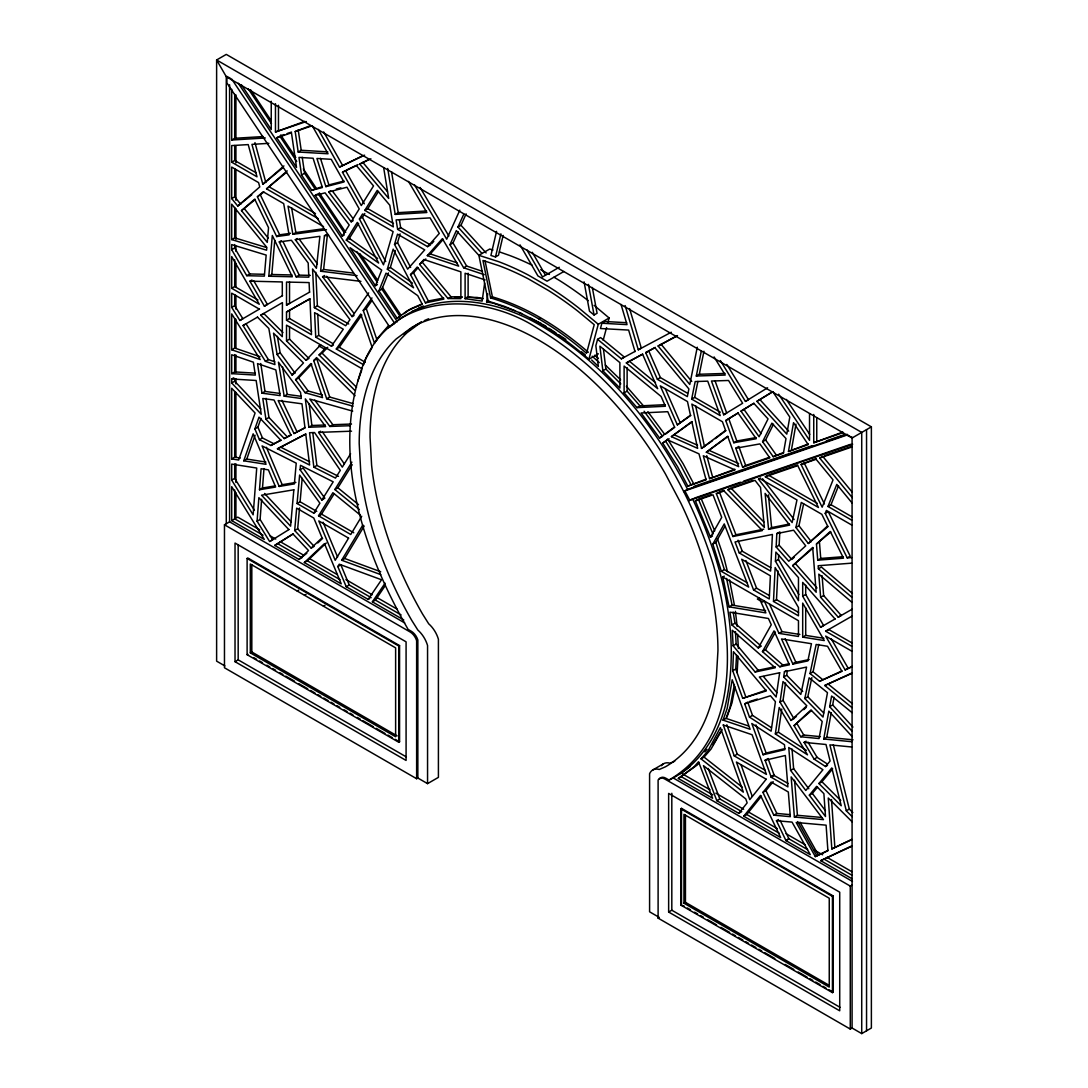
<?xml version="1.0" encoding="UTF-8"?>
<svg xmlns="http://www.w3.org/2000/svg" width="1088" height="1088" viewBox="0 0 1088 1088"><rect width="100%" height="100%" fill="white"/><g stroke="black" fill="none" stroke-linecap="round" stroke-linejoin="round"><path stroke-width="1.5" d="M773.486 601.419L775.146 567.528L798.47 607.539L798.47 615.849L773.486 601.419L776.506 599.678L777.906 570.874M775.445 561.218L775.894 552.092L798.47 577.619L798.47 600.698L775.445 561.218L778.464 559.477L778.682 554.907M776.805 533.582L793.601 530.196L805.705 545.85L788.773 561.245L776.152 546.965L776.805 533.582L778.804 532.413M794.213 557.301L791.792 559.504L779.158 545.224L779.81 531.842M732.727 670.766L733.448 651.685L766.374 690.907L742.696 698.306L732.727 670.766L735.746 669.025L736.562 655.058M737.134 672.629L738.099 656.2M289.054 529.502L269.661 541.566L257.081 521.206L258.876 497.678L288.769 529.516M259.488 489.75L261.093 468.724L268.396 469.866L275.645 487.043L259.488 489.75L262.507 488.009L275.427 485.846M271.17 540.695L272.68 539.825L260.1 519.466L261.637 499.297M262.507 488.009L263.99 468.602M268.804 276.23L272.313 235.47L292.318 276.774L268.804 276.23L271.81 274.489L291.978 274.965M271.81 274.489L274.761 240.258M294.671 530.509L296.67 508.15L313.793 518.038L322.048 537.839L311.168 548.08L294.671 530.509L297.677 528.768L299.54 508.001M297.078 503.513L299.622 475.062L319.899 503.214L313.738 513.128L297.078 503.513L300.098 501.772L302.192 478.339M300.098 469.758L300.492 465.31L333.186 481.821L321.885 500.018L300.098 469.758L303.117 468.017L324.89 498.277M357.122 275.658L320.606 271.211L324.469 235.715L326.482 234.559M320.606 271.211L323.626 269.47L327.474 233.974M484.636 283.179L482.134 301.09L465.106 298.683L465.106 273.251L485.098 279.929M514.787 310.678L493.014 303.103L486.622 301.92L487.764 293.814M775.35 733.924L779.212 707.499L807.527 754.841L775.35 733.924L778.369 732.183L781.742 709.063M780.001 702.1L783.02 681.537L806.82 705.786L790.976 720.446L780.001 702.1L783.02 700.373L785.563 682.965M784.448 671.731L806.562 667.08L800.822 694.457L783.673 676.994L784.448 671.731L786.461 670.575M783.673 676.994L786.692 675.254L787.277 671.31M788.46 451.466L793.533 422.674L808.248 444.652L788.46 451.466L808.207 443.958M791.479 449.725L795.981 424.13M851.646 741.703L823.738 738.997L828.838 711.13L852.176 736.63M852.162 731.286L829.654 706.683L831.613 696.021L852.013 712.586M823.738 738.997L826.744 737.256L831.259 712.667M829.654 706.683L832.674 704.942L834.074 697.326M734.414 684.542L730.143 706.86L726.063 718.393L723.044 720.134L750.108 729.273L732.21 679.755L727.124 708.601L723.044 720.134M735.039 687.018L732.02 702.78L726.934 717.142M697.272 347.222L689.792 384.472L658.104 346.011L677.443 335.58M691.655 399.106L695.191 381.562L707.73 381.154L720.202 415.589L691.655 399.106L694.674 397.365L697.884 381.426M714.095 356.932L725.234 375.061L696.306 376.013L701.257 351.356M696.306 376.013L699.312 374.272L703.95 351.261M804.807 698.523L809.146 677.797L827.478 692.662L823.004 717.06L804.807 698.523L807.813 696.782L811.838 677.647M810.043 673.54L816.15 644.463L827.533 646.272L841.949 671.323L819.59 681.292L810.043 673.54L813.062 671.799L818.815 644.341M795.926 527.49L801.285 502.452L821.821 514.298L827.574 525.966L808.316 543.483L795.926 527.49L798.946 525.749L803.638 503.839M496.563 231.336L490.919 255.449L495.502 256.958L498.508 255.218L503.146 235.402M495.502 256.958L500.902 233.838M530.087 317.886C551.344 329.147 570.901 343.386 588.907 359.285L598.291 324.265L609.144 317.995L594.116 305.347M597.57 339.32L621.343 358.822L624.349 357.095L600.59 337.579L597.57 339.32L595.857 345.712L598.359 366.425L591.668 359.992M626.688 322.701L604.887 321.504L601.882 323.245L600.467 328.522L628.633 330.072L635.011 351.546M603.174 340.286L606.587 327.556M607.866 322.769L609.144 317.995M387.342 269.198L393.162 249.152L413.576 287.803L387.342 269.198L390.361 267.458L395.284 250.498M394.536 244.392L397.514 234.165L424.728 249.873L407.633 269.158L394.536 244.392L397.555 242.651L400.098 233.879M243.766 460.809L253.164 433.84L266.043 464.318L243.766 460.809L246.772 459.068L265.88 462.074M254.891 428.917L258.998 417.139L280.894 440.314L270.885 445.482L259.447 439.702L254.891 428.917L257.897 427.176L260.984 418.35M246.772 459.068L255.082 435.268M357.857 381.14L361.665 370.382M851.768 557.559L847.226 557.899L825.221 513.386L826.404 510.422L851.877 525.123M851.877 520.254L827.982 506.464L836.781 484.391L852.258 503.2M827.982 506.464L831.001 504.723L838.535 485.806M375.428 285.722L381.698 270.11L350.037 247.67L375.428 285.722L377.427 284.566M378.882 290.918L386.022 273.17L417.724 295.637L422.266 304.259L407.334 310.76L397.147 318.281L378.882 290.918L381.902 289.177L388.443 272.911M459.83 210.134L446.706 239.197L414.528 184.906M484.242 274.666L463.651 267.784L449.97 244.705L456.348 230.602L478.883 255.381L488.24 301.158L504.805 306.49L521.628 313.643M481.97 253.422L457.966 227.025L463.76 214.2M449.97 244.705L452.989 242.964L458.089 231.676M457.966 227.025L460.972 225.284L466.126 213.874M762.593 441.687L771.895 423.137L785.998 438.586L783.428 453.193L773.228 456.702L762.593 441.687L765.612 439.946L773.486 424.252M758.282 647.958L771.27 624.743L768.427 618.487L729.926 612.177L731.925 624.934L758.282 647.958L760.294 646.802M762.457 651.603L774.044 630.89L789.398 664.795L779.851 666.794L762.457 651.603L765.476 649.862L775.404 632.114M710.478 537.2L721.725 517.358L713.007 494.822L695.382 500.902L710.478 537.2L712.49 536.044M712.83 544.068L724.254 523.913L748.707 587.112L721.344 571.322L712.83 544.068L715.836 542.327L724.826 526.483M713.143 744.532L720.161 732.129M722.106 729.558L711.049 749.061L704.058 757.126L701.039 758.866L743.335 792.132L720.406 727.586L708.03 750.802L701.039 758.866M361.733 516.256L350.744 534.494L318.566 515.807L332.901 492.714L360.4 515.168M337.824 566.562L339.252 564.21L381.534 579.768L368.179 599.406L346.229 586.731L337.824 566.562L340.843 564.822L349.248 584.99L371.185 597.666M380.814 574.641L341.646 560.225L362.875 524.974M341.646 560.225L344.665 558.484L364.194 526.048M350.594 453.778L342.298 467.146L318.607 432.385L320.62 431.229M359.366 509.538L334.873 489.546L351.886 462.142M318.566 515.807L321.572 514.066L334.125 493.857M334.873 489.546L337.892 487.805L352.213 464.726M342.312 236.082L349.207 225.012L325.081 192.862L315.18 195.405L342.312 236.082L344.325 234.926M351.179 221.83L359.23 208.91L346.977 187.231L328.739 191.923L351.179 221.83L353.192 220.674M346.297 240.108L357.313 222.401L378.665 263.051L346.297 240.108L349.316 238.367L358.632 223.394M359.421 219.014L362.562 213.982L393.122 231.622L383.493 264.819L359.421 219.014L362.44 217.274L364.793 213.493M364.793 210.392L377.25 190.359L389.803 205.251L393.326 226.875L364.793 210.392L367.798 208.651L378.488 191.474M403.784 619.956L372.395 601.841L385.084 583.195M372.395 601.841L375.414 600.1L385.383 585.439M331.418 346.188L343.278 329.215L314.595 312.65L315.724 337.13L331.418 346.188L333.431 345.032M324.605 275.522L322.606 276.692L352.063 316.635L368.642 292.93M336.287 349.003L360.726 314.024L372.164 347.385L365.894 358.442L363.637 364.793L336.287 349.003L339.293 347.262L361.855 314.976M388.552 325.584L376.951 338.939L374.517 343.237L363.256 310.393L371.974 297.922M363.256 310.393L366.275 308.652L372.082 300.342M738.752 813.348L747.157 802.89L745.742 798.891L703.46 765.639L716.815 800.686L738.752 813.348L741.771 811.607L719.821 798.946L708.206 768.468M743.743 816.231L760.526 795.382L780.64 837.542L743.743 816.231L746.762 814.49L761.437 796.239M762.933 792.377L771.188 782.109L788.324 791.996L790.323 816.666L773.826 815.184L762.933 792.377L765.952 790.636L773.174 781.646M825.534 766.537L830.103 761.002L825.996 744.491L804.1 742.383L814.096 759.098L825.534 766.537L827.546 765.381M809.35 795.165L816.598 786.379L823.888 793.655L825.493 816.53L809.35 795.165L812.355 793.424L817.537 787.154M818.938 783.523L831.817 767.91L841.228 805.759L818.938 783.523L821.957 781.782L832.687 768.781M659.301 779.362A10.078 5.821 60 0 1 665.829 778.206L669.025 780.055C742.451 737.093 733.122 634.671 713.225 564.427C683.536 469.989 624.553 381.616 539.199 329.27L537.948 328.535C481.236 291.23 392.754 291.557 363.922 362.766C329.65 451.615 362.902 550.814 408.122 629.422L411.318 631.271A10.078 5.821 60 0 1 417.846 639.962L417.846 778.029L427.557 783.632L438.41 777.362L438.41 639.254A20.142 11.628 60 0 0 428.699 623.805L422.593 614.094A253.667 146.458 60 0 1 371.593 465.229L370.056 437.308A253.667 146.458 60 0 1 407.13 332.629L421.26 322.17M704.793 751.876L707.01 749.333M699.353 762.538L697.163 765.054L678.341 778.478L712.586 798.252L698.523 761.75L694.144 766.795L678.341 778.478M427.584 246.65L439.28 233.444L430.073 217.886L396.1 219.898L397.637 229.364L427.584 246.65L430.603 244.909L400.656 227.623L399.364 219.735M431.664 243.712L433.786 241.305M410.516 274.611L417.221 267.036L443.89 299.118L425.449 302.872L410.516 274.611L413.522 272.87L417.996 267.825M419.601 264.357L423.898 259.502L460.877 271.85L460.877 298.642L448.025 298.547L419.601 264.357L425.83 258.971M427.298 255.666L442.367 238.653L458.66 266.125L427.298 255.666L430.318 253.926L443.238 239.346M292.101 374.938L303.47 362.957L273.523 333.146L277.127 354.511L292.101 374.938L293.678 373.986L292.182 374.857M362.209 368.846L286.511 325.149L286.511 340.898L306 360.291L320.647 344.855L318.838 345.902L324.02 348.881L325.829 347.834L319.083 354.933L354.702 390.225M295.582 379.698L310.937 363.514L322.524 397.61L305.13 392.714L295.582 379.698L298.629 377.917M353.056 406.191L326.699 398.779L313.725 360.59L316.554 357.598L355.055 395.746M311.766 364.086L298.602 377.958L308.149 390.973L322.374 394.985M319.083 354.933L322.102 353.192L327.719 347.276M306.843 553.234L299.01 559.463L274.706 545.442L292.93 533.95L308.53 550.555L299.01 559.463M317.805 542.926L322.646 538.37M304.341 562.55L324.469 543.619L341.238 583.848L304.341 562.55L307.36 560.81L326.291 542.994M790.976 720.446L796.43 716.448M803.746 709.689L806.181 707.431M794.063 725.601L810.927 709.974L822.202 721.453L819.06 738.548L800.741 736.78L794.063 725.601L811.539 710.464M808.316 543.483L828.186 526.415M792.662 565.651L812.682 547.454L816.19 592.253L792.662 565.651L813.198 547.985M816.462 544.014L830.294 531.447L843.499 558.185L817.727 560.17L816.462 544.014L830.783 531.991M237.769 206.04L259.76 186.918L258.577 182.594L231.703 167.076L231.703 198.574L237.769 206.04L251.777 194.738M268.858 143.344L251.94 144.364L262.834 184.253L283.927 165.92M262.834 184.253L283.22 167.416M241.482 210.623L254.701 199.131L268.532 227.678L267.267 242.366L241.482 210.623L255.313 199.485M257.407 196.778L263.174 191.774L283.696 203.619L289.054 234.845L276.678 236.545L257.407 196.778L263.881 192.032M318.24 218.688L266.533 188.836L287.218 170.87M266.533 188.836L286.579 172.298M701.502 448.419L725.56 430.386L722.432 421.75L691.859 404.097L701.502 448.419L712.531 440.667M715.21 438.668L725.9 430.658M706.33 452.227L727.668 436.234L738.684 466.657L706.33 452.227L728.022 436.492M388.525 327.76L394.686 323.354L231.812 79.179L231.2 79.519M403.974 313.725L410.339 309.019L422.294 303.81M393.489 324.061C435.73 287.898 497.801 299.69 541.865 326.278L543.13 326.998C606.152 365.078 654.391 424.238 687.589 489.328L847.266 434.316M680.53 773.65L690.05 766.618M659.546 438.029L674.478 427.013L667.76 411.686L641.09 412.978L659.546 438.029L662.551 436.288L644.11 411.237M677.348 424.878L690.445 415.222L687.48 401.567L660.266 385.859L677.348 424.878L690.839 415.412M665.271 434.289L674.778 427.271M662.714 443.074L667.27 439.715L698.972 453.846L706.098 479.835L687.834 486.118L677.661 466.834L662.714 443.074L669.147 438.818M671.405 436.655L691.832 421.586L697.639 448.351L671.405 436.655L692.118 421.858M274.706 545.442L293.148 533.977M723.683 414.786L742.628 403.267L728.538 380.474L711.47 381.031L723.683 414.786L726.702 413.046L715.034 380.827M720.365 360.55L745.443 401.418L767.584 387.804M725.764 420.526L738.004 412.991L756.242 438.736L733.802 442.734L725.764 420.526L738.303 412.923M740.982 411.169L753.794 403.294L768.046 418.921L759.098 436.764L740.982 411.169L753.957 403.294M756.908 401.363L772.752 391.626L789.793 417.085L786.787 434.112L756.908 401.363L772.888 391.666M259.338 309.128L231.703 293.175L231.703 307.401L239.877 320.47L259.57 309.006M251.94 280.024L249.927 281.18L264.411 306.177L282.554 295.623M257.448 317.138L268.845 328.481L274.938 364.602L265.404 361.338L243.032 325.53L257.584 317.07M260.739 315.221L282.431 302.6L282.295 336.695L260.739 315.221L263.745 313.48L282.921 332.561M231.703 89.325L231.703 140.026L234.709 138.285L263.269 136.558M275.468 103.686L275.468 132.002L304.749 121.353M231.703 162.207L256.999 176.814L248.214 144.595L231.703 145.588L231.703 162.207L234.709 160.466L255.802 172.638M276.746 137.795L291.448 132.804L296.521 167.443L276.746 137.795L278.759 136.626M295.202 131.539L312.242 125.759L328.073 153.775L298.194 152.021L295.202 131.539L310.61 125.596M298.194 152.021L301.213 150.28L327.774 151.844M231.703 198.574L234.709 196.833L234.709 168.654M301.553 174.991L298.982 157.406L313.086 158.236L322.388 187.544L311.753 190.278L301.553 174.991L304.572 173.25L302.233 157.27M318.226 129.35L339.538 167.076L363.215 155.516M342.475 172.271L356.442 165.634L373.524 185.926L361.298 205.564L342.475 172.271L345.494 170.53L364.317 203.823M311.753 190.278L322.361 186.578M383.656 167.62L388.688 198.424L359.761 164.07L368.342 159.678M231.703 239.591L266.587 250.199L266.832 247.425L231.703 204.177L231.703 239.591L234.709 237.85L266.438 247.493M325.883 186.646L344.012 181.982L331.201 159.31L316.934 158.467L325.883 186.646L328.902 184.906L343.998 181.016M315.18 195.405L317.193 194.249M328.739 191.923L330.752 190.754M231.703 249.696L231.703 244.596L266.166 255.082L264.357 276.121L246.758 275.699L231.703 249.696L234.709 247.955L234.709 244.555M276.678 236.545L279.684 234.804L290.523 233.308M279.276 241.917L291.394 240.258L308.19 263.024L308.842 277.168L296.208 276.869L279.276 241.917L281.289 240.747M323.53 226.617L288.021 206.122L292.862 234.314L295.868 232.574L324.442 228.657M295.324 239.714L319.886 236.341L316.404 268.287L295.324 239.714L297.337 238.558M246.758 275.699L249.778 273.958L264.18 274.298M231.703 288.306L259.298 304.246L231.703 256.578L231.703 288.306L234.709 286.566L257.965 299.989M231.703 307.401L234.709 305.66L234.709 294.59M387.709 168.49L395.202 214.39L398.208 212.65L426.564 210.977M296.208 276.869L299.227 275.128L310.27 275.4M239.877 320.47L242.882 318.73L234.709 305.66M264.411 306.177L267.417 304.436L253.803 280.908M397.637 229.364L400.656 227.623M243.032 325.53L246.051 323.802L268.41 359.598L274.774 361.774M309.536 292.223L309.087 282.581L286.511 282.05L286.511 305.13L289.53 303.389L289.53 281.955M286.511 311.97L309.944 298.778L311.494 334.696L286.511 320.266L286.511 311.97L309.849 298.887M231.703 349.778L260.222 359.557L231.703 313.902L231.703 349.778L234.709 348.038L260.073 356.728M286.511 320.266L289.53 318.526L311.576 331.255M314.364 307.646L345.712 325.747L349.955 319.654L312.569 268.967L314.364 307.646L317.383 305.905L348.718 324.006M286.511 340.898L289.53 339.157L289.53 326.55M231.703 373.646L255.326 375.088L253.368 362.182L231.703 354.756L231.703 373.646L234.709 371.906L254.959 373.143M231.703 378.978L256.142 380.487L261.256 414.256L231.703 382.99L231.703 378.978L233.716 377.822M277.127 354.511L280.146 352.77L277.372 336.328M265.404 361.338L268.41 359.598M231.703 382.99L234.709 381.249L234.709 378.583M315.724 337.13L318.743 335.39L333.01 343.631M352.063 316.635L354.076 315.479M463.651 267.784L466.657 266.043L482.501 271.334M306 360.291L308.013 359.135M313.725 360.59L316.73 358.85L329.718 397.038L352.974 403.58M261.977 393.162L280.187 395.624L275.835 369.879L257.516 363.596L261.977 393.162L264.996 391.422L279.888 393.434M397.147 318.281L400.166 316.554L381.902 289.177M425.449 302.872L429.148 300.832L443.673 298.017M448.025 298.547L451.03 296.806L462.291 296.902M284.172 396.168L301.308 398.494L300.533 392.346L278.433 362.168L284.172 396.168L287.178 394.427L301.199 396.331M465.106 298.683L468.112 296.942L481.943 298.751M305.13 392.714L308.149 390.973M265.921 419.193L262.793 398.48L274.054 400.017L290.931 435.118L284.24 438.573L265.921 419.193L268.94 417.452L266.043 398.33M490.606 297.922C526.442 308.38 558.484 329.079 586.541 353.314L594.211 324.7L578.068 311.331A321.613 185.681 60 0 0 548.488 290.523L528.659 279.058A321.613 185.681 60 0 0 499.079 265.73L482.936 260.454L490.606 297.922L492.415 296.874C528.251 307.333 560.293 328.046 588.35 352.267M486.622 301.92L488.634 300.764M326.699 398.779L329.718 397.038M259.447 439.702L262.466 437.961L273.904 443.741L281.044 440.042M559.286 267.254L542.49 276.95L526.782 249.737M231.703 458.918L238.694 460.02L255.082 413.018L231.703 388.266L231.703 458.918L234.709 457.178L240.312 458.062M563.87 271.497L547.06 281.194L537.921 275.93L519.996 244.854M270.885 445.482L273.904 443.741M284.24 438.573L291.271 434.765M294.005 433.527L304.98 427.856L301.974 403.811L278.161 400.574L294.005 433.527L305.252 427.53M308.87 427.23L325.638 426.618L305.32 398.874L308.87 427.23L311.875 425.49L325.298 425M277.454 448.8L305.769 434.166L309.631 465.052L277.454 448.8L305.81 433.962M231.703 480.107L231.703 464.1L256.727 468.044L253.15 514.828L231.703 480.107L234.709 478.366L234.709 463.964M352.716 411.128L309.767 399.051L329.854 426.455L332.86 424.714L351.492 424.034M538.574 318.743L540.382 317.696M279.194 486.445L294.372 483.902L296.235 463.162L262.072 445.917L279.194 486.445L282.2 484.704L295.868 482.419M313.861 467.187L335.485 478.094L340.299 470.356L314.514 432.534L309.55 432.725L313.861 467.187L316.88 465.446L338.504 476.354M417.846 778.029L416.636 778.722L224.468 667.774L224.468 524.783L229.595 521.832L404.682 622.921M231.703 520.608L264.289 539.417L231.703 486.676L231.703 520.608L234.709 518.867L263.051 535.228M584.079 281.86L589.492 311.222L594.062 314.99L597.081 313.262L592.321 287.463M257.081 521.206L260.1 519.466M321.885 500.018L323.884 498.862M313.738 513.128L315.248 512.258M588.907 359.285L598.4 353.804M318.621 515.943L321.626 514.202L353.763 532.753M247.112 558.457L247.874 558.022L399.568 645.592L399.568 741.839L398.806 742.274L247.112 654.69L247.112 558.457L398.806 646.027L399.568 645.592M625.151 305.578L638.289 349.806L641.294 348.065L629.571 308.57M602.861 370.79L599.882 346.202L619.888 362.617L619.888 388.049L602.861 370.79L605.866 369.05L603.5 349.37M626.334 362.93L642.614 354.253L657.682 388.674L626.334 362.93L642.668 354.09M645.701 352.621L654.922 347.711L688.894 388.946L687.344 396.617L657.397 379.331L645.701 352.621L655.302 347.371M311.168 548.08L314.174 546.339L297.677 528.768M624.104 392.877L624.104 366.085L661.096 396.454L665.394 406.259L636.97 407.633L624.104 392.877L627.123 391.15L627.123 367.69M657.397 379.331L660.416 377.59L687.507 393.23M297.174 591.029L298.67 590.158M304.518 595.272L306.027 594.402M636.97 407.633L639.975 405.892L665.054 404.682M346.229 586.731L349.248 584.99M323.435 606.193L324.945 605.322M235.022 661.681L406.082 760.444L406.082 641.825L235.022 543.062L235.022 661.681L238.177 659.845L406.327 756.922M247.112 654.69L247.874 654.255M250.308 652.854L395.624 736.753L395.624 647.863L250.308 563.978L250.308 652.854L251.818 651.984L397.134 735.882M368.179 599.406L369.689 598.536M745.443 401.418L748.462 399.677L726.838 364.439M733.802 442.734L736.821 440.994L756.051 437.566M735.787 448.215L738.793 446.474L745.688 465.487L742.669 467.228L735.787 448.215L759.914 443.904L769.814 457.885L742.669 467.228M687.834 486.118L706.071 479.142M683.658 491.586L687.589 489.328M709.566 478.638L734.944 469.894L703.297 455.777L709.566 478.638L734.794 469.241M688.622 501.024L692.539 498.753C722.31 562.89 741.866 636.385 725.084 706.792C716.897 737.27 698.156 766.251 669.025 780.055M695.382 500.902L697.381 499.732M773.228 456.702L783.523 452.458M716.353 493.68L724.064 491.014L762.389 530.59L732.918 536.52L716.353 493.68L718.352 492.51M727.872 489.709L755.018 480.352L760.526 487.478L764.374 527.422L727.872 489.709L730.878 487.968L763.858 522.022M813.742 414.46L813.742 442.748L842.846 432.031M758.513 479.155L760.022 478.625L796.96 499.95L792.132 522.566L758.513 479.155L760.526 477.986M765.313 476.802L797.762 465.637L818.448 507.484L765.313 476.802L768.332 475.062L817.156 503.254M847.144 435.132L852.679 437.634M801.067 464.494L816.122 459.299L833.041 479.862L822.161 507.185L801.067 464.494L816.122 458.606M871.379 426.85L226.277 54.4L216.621 59.976L226.277 76.677L852.081 437.988L871.379 426.85L871.379 1028.024L861.723 1033.6L852.081 1028.024L850.272 1029.071L658.104 918.122L658.104 780.055A10.078 5.821 60 0 1 664.618 778.913L850.272 886.094L852.081 885.047M852.23 497.61L819.699 458.075L822.705 456.334L852.094 492.048M732.918 536.52L735.937 534.779L763.762 529.19M768.577 529.353L789.657 525.11L765.109 493.394L768.577 529.353L771.596 527.612L789.426 524.022M739.282 552.976L770.617 571.064L772.412 534.453L735.026 541.974L739.282 552.976L742.288 551.235L770.794 567.678M721.344 571.322L724.363 569.582L747.402 582.882M825.221 513.386L828.24 511.659L850.231 556.158L847.226 557.899M722.772 577.021L798.47 620.718L798.47 636.466L778.994 633.366L764.334 601.011L762.525 602.058L757.357 599.066L759.166 598.019L765.898 612.898L729.096 606.859L722.772 577.021L724.282 576.15M776.152 546.965L779.158 545.224M753.576 589.927L769.257 598.985L770.386 575.81L741.703 559.246L753.576 589.927L756.582 588.186L769.42 595.585M729.096 606.859L732.102 605.118L765.571 610.599M817.727 560.17L820.733 558.43L843.295 556.702M851.999 597.366L818.394 568.779L821.413 567.038L852.421 593.422M731.925 624.934L734.944 623.193L733.19 612.027M835.176 618.909L820.583 627.273L802.686 596.197L805.705 594.456L805.705 585.249M733.122 645.782L732.278 630.265L775.214 667.774L755.14 672.003L733.122 645.782L736.141 644.042L735.461 631.625M852.19 609.171L838.222 617.182L820.624 597.271L823.643 595.53L822.093 575.715M778.994 633.366L782 631.625L799.857 634.467M802.686 637.133L824.255 640.56L802.686 603.106L802.686 637.133L805.705 635.392L823.942 638.302M820.583 627.273L823.589 625.532L805.705 594.456M838.222 617.182L841.242 615.441L823.643 595.53M755.14 672.003L758.146 670.262L775.146 666.686M851.836 646.326L825.683 631.23L828.702 629.49L851.945 642.913M779.851 666.794L782.87 665.054L789.235 663.721M792.812 663.884L795.818 662.143M792.88 664.061L807.854 660.919L811.458 643.715L781.524 638.955L792.88 664.061L795.899 662.32L809.2 659.518M742.696 698.306L766.238 690.146M744.695 703.841L770.467 695.776L775.431 701.692L771.12 731.177L749.496 717.128L744.695 703.841L747.701 702.1L752.515 715.387L771.433 727.682M652.61 770.073L663.462 763.803M749.496 717.128L752.515 715.387M819.59 681.292L841.99 670.902M851.836 651.209L825.656 636.086L845.118 669.909L852.217 666.346M851.986 707.594L824.758 685.494L851.795 673.037M723.262 724.975L734.237 755.902L737.256 754.161L765 770.182M763.11 754.759L784.883 749.659L784.489 744.75L751.808 723.506L763.11 754.759L766.115 753.018L784.788 748.639M800.741 736.78L803.76 735.039L820.42 736.644M680.748 808.806L681.51 808.37L833.19 895.954L833.19 992.188L832.442 992.623L680.748 905.053L680.748 808.806L832.442 896.39L833.19 895.954M765.095 760.254L785.359 755.494L787.902 786.882L771.242 777.267L765.095 760.254L767.094 759.098M804.1 742.383L806.099 741.214M716.815 800.686L719.821 798.946M770.998 776.601L774.017 774.86M771.242 777.267L774.262 775.526L788.147 783.537M790.609 770.399L788.759 747.524L822.922 769.719L805.8 790.486L790.609 770.399L793.628 768.658L792.037 749.047M814.096 759.098L817.115 757.357L827.288 763.966M773.826 815.184L776.832 813.443L790.038 814.626M776.451 820.719L792.05 822.106L810.274 854.651L785.971 840.616L776.451 820.719L778.464 819.55M794.39 817.034L823.466 819.631L791.139 776.9L794.39 817.034L797.409 815.293L821.63 817.455M785.862 840.412L788.868 838.671L780.191 820.488M785.971 840.616L788.99 838.875L807.568 849.606M658.104 918.122L659.301 917.429L649.59 911.812L649.59 773.704A20.142 11.628 60 0 1 659.301 769.474L665.407 766.809A253.667 146.458 60 0 0 716.407 676.845L717.944 650.692A253.667 146.458 60 0 0 680.87 503.2L665.407 473.906A253.667 146.458 60 0 0 411.74 327.447L396.277 338.885A253.667 146.458 60 0 0 359.203 443.578L360.74 471.498A253.667 146.458 60 0 0 411.74 620.364L417.846 630.061A20.142 11.628 60 0 1 427.557 645.524L427.557 783.632M668.644 912.03L839.718 1010.806L839.718 892.187L668.644 793.41L668.644 912.03L671.813 910.207L839.963 1007.284M680.748 905.053L684.42 906.29M683.944 903.203L829.246 987.102L829.246 898.226L683.944 814.327L683.944 903.203L685.44 902.333L829.287 985.388M852.122 816.626L846.301 810.818L849.306 809.078L833.326 744.79M815.32 856.596L827.9 850.762L826.105 825.166L796.212 822.487L815.32 856.596L828.118 850.313M852.094 821.78L828.254 798.007L831.83 848.939L851.7 839.365M851.863 878.655L820.706 860.662L851.863 845.866M825.683 631.23L851.945 616.189M286.511 305.13L309.672 292.087M621.343 358.822L635.297 351.261M638.289 349.806L671.31 332.221M658.104 346.011L677.402 335.743M339.538 167.076L364.616 155.162M346.895 169.864L358.061 164.56M359.761 164.07L370.886 158.78M831.83 848.939L851.754 839.691M820.706 860.662L851.809 846.233M845.118 669.909L851.918 666.876M824.758 685.494L851.782 673.445M418.744 308.04L423.218 306.095M411.835 311.603L423.79 306.408M674.737 761.219L670.154 763.205A20.142 11.628 60 0 0 661.422 765.694M745.688 465.487L769.624 457.246M813.742 442.748L842.901 432.711M693.79 486.486L811.961 445.781M826.336 440.83L843.894 434.778M847.756 434.792L684.869 490.892L689.833 500.317L852.679 444.23M694.144 498.209L740.438 482.256M743.634 481.154L850.612 444.312M711.212 494.741L698.387 499.161L713.007 534.045M723.996 490.334L719.358 491.939L735.937 534.779M732.482 487.41L753.236 480.27M769.869 474.531L797.694 464.957M824.31 455.79L851.496 446.42M819.699 458.075L851.686 447.059M275.468 132.002L306.367 121.53M284.172 134.558L279.752 136.054L296.711 161.459M287.11 133.552L291.53 132.056M749.319 701.597L757.37 699.067M336.314 189.013L340.87 187.83M292.862 234.314L326.468 229.718M324.469 235.715L328.603 235.158M851.618 563.162L818.162 565.733L818.394 568.779M231.703 140.026L265.295 137.986M395.202 214.39L426.877 212.514L408.422 181.383M329.854 426.455L350.173 425.721M318.607 432.385L351.533 431.188M699.312 374.272L725.03 373.429M454.906 297.255L461.856 297.31M466.698 297.35L477.088 297.432L483.249 298.574M249.927 281.18L282.295 281.942L282.295 295.759M601.882 323.245L627.028 324.632L621.044 304.49M826.744 737.256L853.019 739.799M851.618 746.98L829.899 744.872L846.301 810.818M323.626 269.47L353.491 273.102M322.606 276.692L360.917 281.357M492.973 250.009L489.709 249.043L478.856 255.313L498.508 261.623A326.291 188.387 60 0 1 528.51 275.155L548.638 286.77A326.291 188.387 60 0 1 578.639 307.89L598.291 324.265M430.318 253.926L456.96 262.806M726.063 718.393L748.354 725.927M723.275 724.989L752.08 734.726L766.428 774.384L734.237 755.902M499.487 251.926L509.361 255.367A326.291 188.387 60 0 1 532.182 265.241M344.665 558.484L380.691 571.744M674.424 434.914L697.571 445.237M709.335 450.486L738.616 463.542M519.126 312.433L541.797 323.789M280.473 447.059L309.726 461.829M540.736 269.647L549.426 274.448M228.113 77.044L230.574 78.472M367.798 208.651L393.489 223.489M694.674 397.365L720.365 412.202M831.001 504.723L852.081 516.895M269.552 187.095L315.506 213.629M339.293 347.262L365.214 362.222M776.506 599.678L798.538 612.408M300.098 501.772L316.758 511.387M259.651 529.788L237.728 517.126L235.919 518.174L235.919 492.674M269.892 535.69L275.74 539.063M280.119 541.606L303.511 555.111M309.359 558.484L337.13 574.518M345.902 579.578L372.218 594.769M376.598 597.298L397.066 609.117M682.271 773.786L710.042 789.82M715.89 793.193L743.662 809.227M748.054 811.757L777.294 828.634M786.066 833.707L805.066 844.669M813.838 849.742L822.61 854.801M826.989 857.33L851.836 871.678M277.726 543.701L302.029 557.722M307.36 560.81L340 579.646M375.414 600.1L401.091 614.924M681.36 776.737L712.749 794.852M746.762 814.49L779.402 833.34M823.711 858.922L852.054 875.282M672.942 777.798L852.448 881.43M224.468 524.783L410.108 631.965A10.078 5.821 60 0 1 416.636 640.655L416.636 778.722M253.708 657.628L256.618 659.314M259.542 660.987L262.453 662.674M266.832 665.203L269.756 666.89M272.666 668.576L275.59 670.249M279.956 672.778L282.88 674.465M285.79 676.151L294.549 681.197M298.914 683.726L307.673 688.786M310.583 690.472L314.962 692.988M317.886 694.674L320.797 696.361M323.721 698.047L328.086 700.577M331.01 702.25L333.921 703.936M336.845 705.622L339.755 707.309M344.134 709.838L347.058 711.511M349.969 713.198L352.893 714.884M357.258 717.414L360.182 719.1M363.093 720.786L373.306 726.675M376.23 728.362L384.975 733.407M387.899 735.094L392.265 737.623M395.189 739.31L399.568 741.839M687.344 907.977L690.254 909.663M694.634 912.193L697.544 913.879M700.468 915.552L703.378 917.238M707.758 919.768L716.516 924.827M720.882 927.343L729.64 932.402M732.55 934.089L735.474 935.775M738.385 937.448L742.764 939.978M745.688 941.664L748.598 943.35M751.509 945.037L755.888 947.553M758.812 949.239L761.722 950.926M764.646 952.612L774.846 958.501M785.06 964.403L793.818 969.449M798.184 971.978L806.942 977.038M809.853 978.71L812.777 980.397M815.687 982.083L820.066 984.613M822.99 986.299L825.901 987.972M828.825 989.658L833.19 992.188M224.89 665.924L216.621 661.15L216.621 59.976L861.723 432.412L861.723 1033.6M553.996 277.195L559.49 280.514A326.291 188.387 60 0 1 588.254 300.655M778.369 732.183L806.344 750.366M543.198 324.605L546.026 326.454M548.855 328.304L555.941 332.928M558.77 334.778L565.855 339.402M349.316 238.367L377.631 258.441M390.361 267.458L412.447 283.125M704.058 757.126L742.383 787.277M594.606 355.246L598.359 358.265M592.158 356.211L599.243 362.617M581.563 351.832L585.358 354.892M813.062 671.799L822.596 679.551M827.778 683.754L852.407 703.746M337.892 487.805L358.51 504.642M629.34 361.189L655.479 382.65M852.013 602.385L818.815 574.151L820.624 597.271M734.944 623.193L761.301 646.218M765.476 649.862L782.87 665.054M605.295 364.997L620.609 379.848M605.866 369.05L620.772 383.874M322.102 353.192L356.538 387.301M289.53 339.157L309.006 358.55M821.957 781.782L840.725 800.51M849.306 809.078L852.802 812.559M786.692 675.254L802.686 691.546M807.813 696.782L823.738 713.007M234.709 381.249L260.862 408.911M268.94 417.452L287.259 436.832M264.534 493.462L291.285 521.954M832.674 704.942L852.924 727.083M759.927 399.622L788.705 431.161M460.972 225.284L486.118 252.933M795.682 563.91L816.966 587.982M835.054 619.004L802.686 582.393L802.686 596.197M626.389 386.267L643.946 406.395M627.123 391.15L639.975 405.892M362.766 162.33L387.41 191.583M736.141 644.042L758.146 670.262M763.409 676.518L777.036 692.757M422.606 262.616L451.03 296.806M661.123 344.27L691.75 381.453M234.709 196.833L240.774 204.299M244.501 208.882L268.219 238.082M762.552 478.72L794.118 519.52M798.946 525.749L811.322 541.742M793.628 768.658L808.806 788.746M812.355 793.424L825.479 810.778M332.778 191.542L353.178 218.729M647.863 411.686L664.51 434.126M299.35 239.333L317.41 263.826M326.604 276.284L354.103 313.562M280.146 352.77L295.12 373.198M314.799 400.058L332.86 424.714M743.988 409.428L761.165 433.677M765.612 439.946L776.247 454.961M322.565 432.045L344.366 464.005M786.311 399.432L809.73 434.398M778.614 394.182L809.526 440.341L809.526 413.685M250.607 89.828L271.32 120.877M280.731 134.994L295.8 157.583M303.334 168.871L316.513 188.632M319.342 192.862L345.698 232.383M348.527 236.626L350.404 239.442M359.815 253.558L377.713 280.378M382.418 287.436L401.254 315.656M248.214 88.754L271.47 123.624M304.572 173.25L314.772 188.537M318.186 193.664L344.393 232.941M356.81 251.559L377.495 282.567M241.482 84.918L271.238 129.54L271.238 101.252M238.286 83.259L397.406 321.79M403.825 333.853L417.166 324.319A253.667 146.458 60 0 1 421.382 322.048M389.722 327.053L226.875 82.919L226.875 76.337L226.277 76.677L226.277 523.736M667.529 438.954L683.101 463.692L693.75 483.874M665.734 441.334L680.666 465.093L690.853 484.378M234.709 478.366L254.442 510.313M783.02 700.373L793.995 718.706M797.069 723.86L803.76 735.039M807.949 742.03L817.115 757.357M420.077 187.462L448.868 236.028M452.989 242.964L466.657 266.043M778.464 559.477L798.932 594.578M532.277 252.294L545.51 275.21M234.709 247.955L249.778 273.958M831.205 638.765L848.123 668.168M323.707 131.961L342.557 165.335M800.02 822.161L818.339 854.855M797.722 821.617L816.83 855.726M397.555 242.651L410.652 267.417M413.522 272.87L428.454 301.131M362.44 217.274L385.723 261.596M804.073 462.754L824.446 503.975M260.426 195.038L279.684 234.804M283.03 241.699L299.227 275.128M281.901 400.33L297.024 431.786M765.952 790.636L776.832 813.443M769.447 603.894L782 631.625M785.196 638.683L795.899 662.32M648.72 350.88L660.416 377.59M665.244 388.62L680.367 423.137M701.434 499.256L714.734 530.917M257.897 427.176L262.466 437.961M266.397 447.29L282.2 484.704M323.068 522.213L337.593 557.029M738.045 540.233L742.288 551.235M745.906 560.578L756.582 588.186M728.77 418.785L736.821 440.994M735.746 669.025L745.702 696.565M755.942 724.894L766.115 753.018M768.101 758.513L774.262 775.526M726.825 724.785L737.256 754.161M741.105 764.986L752.23 796.334M717.414 538.71L724.078 558.171L727.478 571.73M715.836 542.327L724.363 569.582M366.275 308.652L376.992 339.932M320.443 158.29L328.902 184.906M706.751 455.668L712.572 476.898M254.959 142.623L265.839 182.512M729.545 579.945L734.427 605.186M726.58 578.422L732.102 605.118M695.599 405.647L704.507 446.678M485.085 261.038L492.415 296.874M588.418 284.376L594.062 314.99M291.598 207.699L295.868 232.574M282.54 366.901L287.178 394.427M391.53 171.659L398.208 212.65M735.393 611.347L737.174 626.443M260.766 363.501L264.996 391.422M298.207 129.798L301.213 150.28M309.169 403.798L311.875 425.49M312.773 432.616L316.88 465.446M768.441 494.918L771.596 527.612M794.553 780.178L797.409 815.293M819.468 542.286L820.733 558.43M831.504 799.558L834.85 847.198M737.596 634.277L738.371 648.434M315.819 272.272L317.383 305.905M317.764 314.174L318.743 335.39M866.551 429.624L866.551 1030.812M852.081 437.988L852.081 1028.024M850.272 886.094L850.272 1029.071M832.442 896.39L832.442 992.623M816.762 417.71L816.762 441.007M805.705 607.852L805.705 635.392M685.44 815.13L685.44 902.333M681.51 808.37L681.51 904.618M671.813 793.288L671.813 910.207M468.112 273.21L468.112 296.942M398.806 646.027L398.806 742.274M289.53 310.23L289.53 318.526M278.474 105.278L278.474 130.261M251.818 564.781L251.818 651.984M238.177 544.626L238.177 659.845M235.919 94.901L235.919 139.101M235.919 145.901L235.919 162.901M235.919 169.701L235.919 200.301M235.919 208.801L235.919 239.401M235.919 246.187L235.919 251.287M235.919 263.187L235.919 286.987M235.919 295.487L235.919 309.087M235.919 319.287L235.919 348.187M235.919 354.987L235.919 371.987M235.919 378.787L235.919 383.887M235.919 392.387L235.919 456.974M235.919 463.774L235.919 482.474M234.709 94.343L234.709 138.285M234.709 145.506L234.709 160.466M234.709 207.495L234.709 237.85M234.709 259.842L234.709 286.566M234.709 318.689L234.709 348.038M234.709 354.579L234.709 371.906M234.709 391.585L234.709 457.178M234.709 490.022L234.709 518.867M229.595 84.742L229.595 521.832M424.266 320.661A253.667 146.458 60 0 1 428.713 318.77M293.842 489.79L290.591 526.17L261.528 495.203L293.842 489.79M779.674 672.738L776.125 697L759.342 677.008L779.674 672.738M348.568 538.111L335.213 560.293L318.798 520.921L348.568 538.111M766.197 779.226L749.782 799.639L736.413 762.035L766.197 779.226"/></g></svg>
